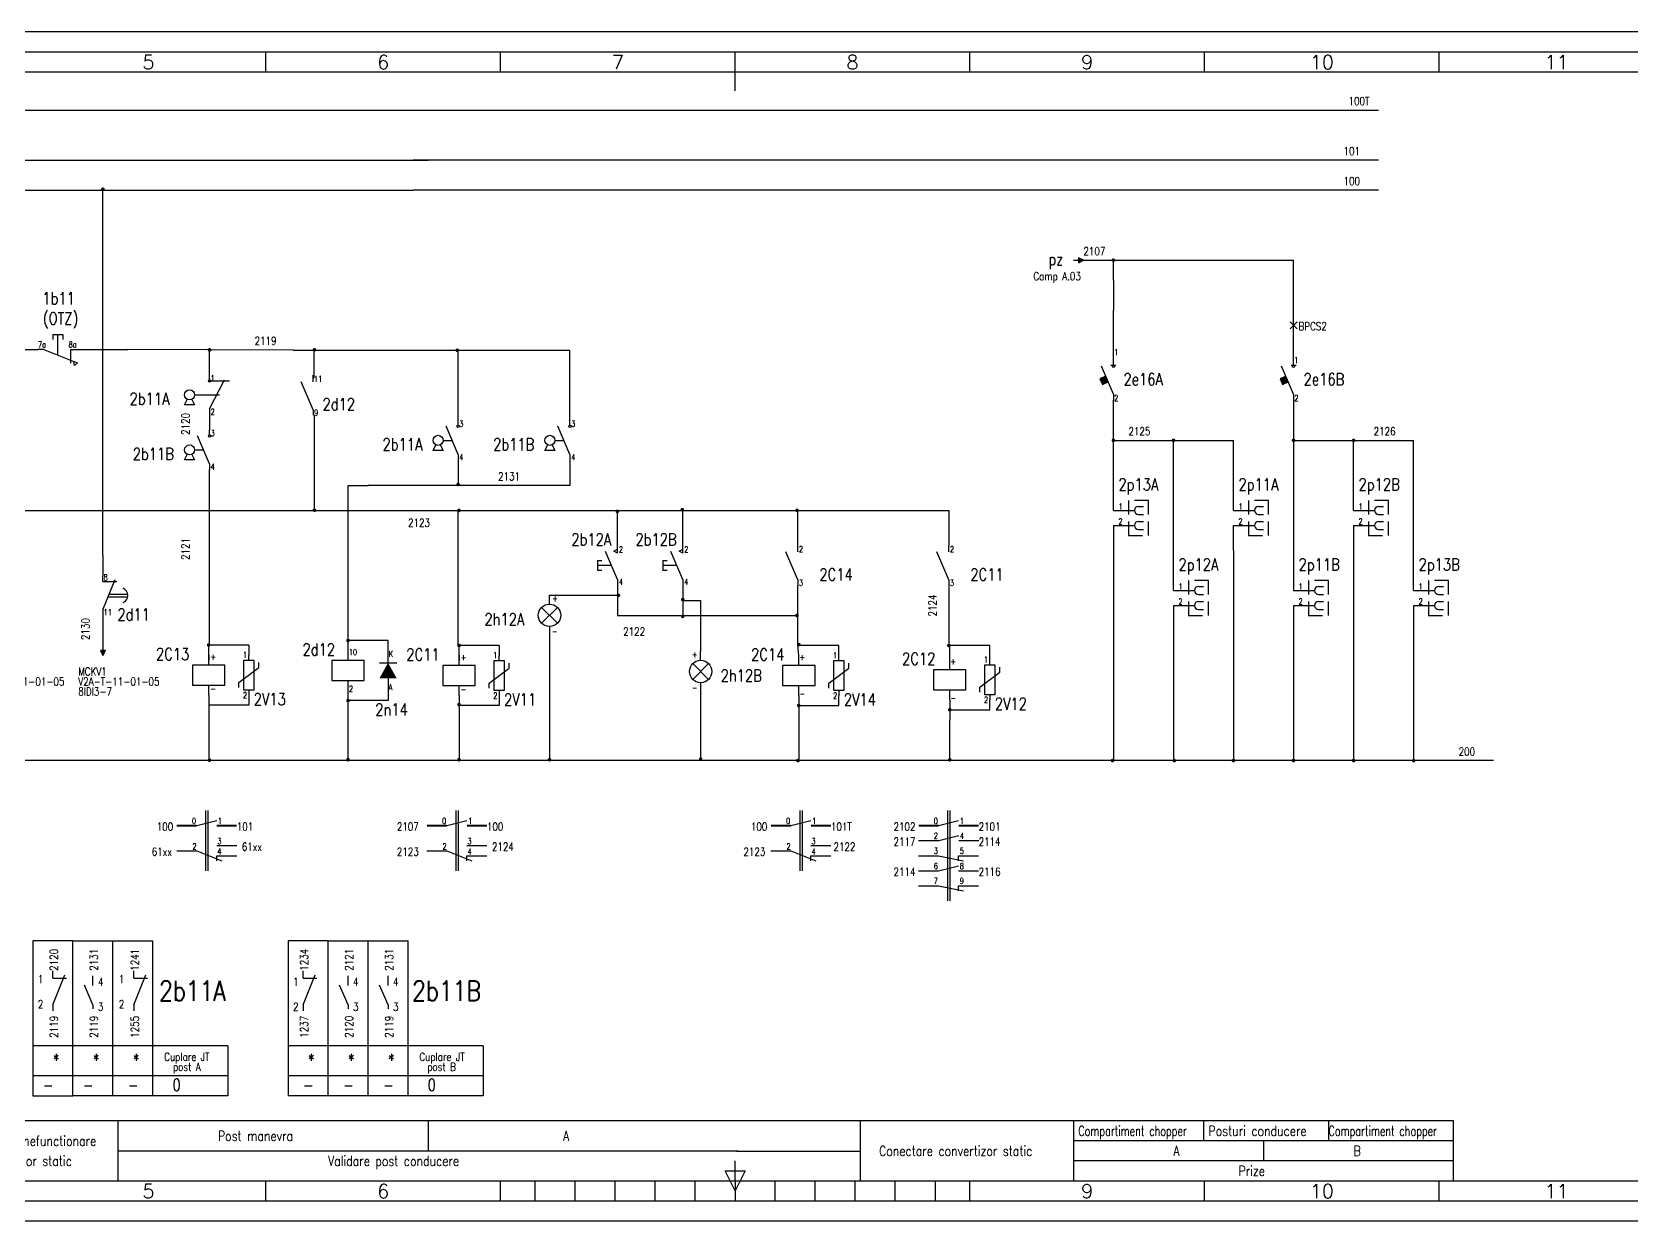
# Model space of a CAD drawing. Extents: x 23 to 1306, y -395 to 239.
# Drawn here: x 458.1 to 857.9, y -57.9 to 239.1 of the extents above; entities that cross this region are included whole.
import ezdxf
from ezdxf.enums import TextEntityAlignment as Align

# ---------------------------------------------------------------- set-up
doc = ezdxf.new("R2010")
doc.units = 0
doc.header["$LTSCALE"] = 7
doc.header["$MEASUREMENT"] = 0
doc.linetypes.add('DASHED', pattern=[0.75, 0.5, -0.25])
doc.layers.get('0').update_dxf_attribs({"linetype": 'CONTINUOUS'})
doc.layers.add('MODIF', color=2, linetype='CONTINUOUS')
doc.layers.add('TAG', color=2, linetype='CONTINUOUS')
doc.styles.add('ISO', font='SIMPLEX.SHX')
doc.styles.add('ROMANS', font='romans', dxfattribs={"width": 0.8})

# ---------------------------------------------------------------- blocks, each defined once
blk = doc.blocks.new('2EC-A')
for p, q in [((-0.3, -2.5), (-0.3, -17.5)), ((0.3, -2.5), (0.3, -17.5)), ((-2.5, -6.25), (2.5, -5)), ((7.5, -11.25), (2.5, -11.25)), ((-7.5, -12.5), (-2.5, -12.5)), ((-2.5, -12.5), (3.75, -15)), ((2.5, -13.75), (7.5, -13.75)), ((2.5, -15), (2.5, -13.75))]:
    blk.add_line(p, q)
at = {"const_width": 0.5}
for points in [[(-7.5, -6.25), (-2.5, -6.25)], [(2.5, -6.25), (7.5, -6.25)]]:
    blk.add_lwpolyline(points, dxfattribs=at)
at = {"style": 'ROMANS', "width": 0.8}
for s, p in [('0', (-3.7, -5.81)), ('1', (2.8, -5.81)), ('2', (-3.58, -12.17)), ('3', (2.65, -10.88)), ('4', (2.65, -13.46))]:
    blk.add_text(s, height=1.5, dxfattribs=at).set_placement(p)
blk = doc.blocks.new('2MTU')
for p, q in [((-0.3, -2.5), (-0.3, -25)), ((0.3, -2.5), (0.3, -25)), ((-2.5, -6.25), (2.5, -5)), ((-7.47, -10), (-2.47, -10)), ((-2.47, -10), (2.53, -8.75)), ((2.53, -10), (7.53, -10)), ((-7.5, -13.75), (-2.5, -13.75)), ((-2.5, -13.75), (3.75, -15)), ((2.5, -13.75), (7.5, -13.75)), ((2.5, -15), (2.5, -13.75)), ((-7.5, -17.5), (-2.5, -17.5)), ((-2.5, -17.5), (2.5, -16.25)), ((2.5, -17.5), (7.5, -17.5)), ((-7.5, -21.25), (-2.5, -21.25)), ((-2.5, -21.25), (3.75, -22.5)), ((2.5, -21.25), (7.5, -21.25)), ((2.5, -22.5), (2.5, -21.25))]:
    blk.add_line(p, q)
at = {"const_width": 0.5}
for points in [[(-7.5, -6.25), (-2.5, -6.25)], [(2.5, -6.25), (7.5, -6.25)]]:
    blk.add_lwpolyline(points, dxfattribs=at)
at = {"style": 'ROMANS', "width": 0.8}
for s, p in [('0', (-3.7, -5.81)), ('1', (2.8, -5.81)), ('2', (-3.7, -9.52)), ('3', (-3.7, -13.3)), ('4', (2.8, -9.52)), ('5', (2.8, -13.3)), ('6', (-3.7, -17.08)), ('8', (2.8, -17.08)), ('7', (-3.7, -20.79)), ('9', (2.8, -20.79))]:
    blk.add_text(s, height=1.5, dxfattribs=at).set_placement(p)
blk = doc.blocks.new('CNI-T-R')
at = {"linetype": 'Continuous'}
for p, q in [((0, -1.5), (0, 0)), ((0, -8.59), (3.04, -1)), ((1.29, -5.35), (6.2, -5.35)), ((1.58, -4.65), (6.21, -4.65)), ((0, -8.59), (0, -10))]:
    blk.add_line(p, q, dxfattribs=at)
blk.add_lwpolyline([(0, -1.5), (3.44, -1.5)], dxfattribs=at)
blk.add_arc((4.33, -5), 1.92, 291.8137, 69.0636, dxfattribs=at)
at = {"layer": 'TAG', "linetype": 'Continuous', "style": 'ROMANS', "width": 0.8}
for tag, p in [('1', (0.18, -1.22)), ('2', (0.18, -9.96))]:
    blk.add_attdef(tag, p, '', height=1.5, dxfattribs=at)
blk.add_attdef('Z1', text='', height=3, dxfattribs=at).set_placement((-2.15, -7.11), align=Align.MIDDLE_RIGHT)
blk = doc.blocks.new('2PRZ-2')
at = {"linetype": 'DASHED'}
for p, q in [((2.5, 2.5), (2.5, -6.25)), ((7.5, 2.5), (2.5, 2.5)), ((7.5, -6.25), (7.5, 2.5)), ((2.5, -6.25), (7.5, -6.25))]:
    blk.add_line(p, q, dxfattribs=at)
at = {"flags": 128}
for points in [[(0, 0), (4, 0)], [(5, 1), (6.25, 1)], [(0, -3.75), (4, -3.75)], [(5, -1), (6.25, -1)], [(5, -2.75), (6.25, -2.75)], [(5, -4.75), (6.25, -4.75)]]:
    blk.add_lwpolyline(points, dxfattribs=at)
for centre in [(5, 0), (5, -3.75)]:
    blk.add_arc(centre, 1, 90, 270)
at = {"layer": 'TAG', "style": 'ROMANS', "width": 0.8}
for tag, p, height in [('P', (4.45, 3.12), 3), ('1', (-0.01, 0.2), 1.5), ('2', (-0.01, -3.52), 1.5)]:
    blk.add_attdef(tag, p, '', height=height, dxfattribs=at)
blk = doc.blocks.new('2MONO1')
at = {"linetype": 'Continuous'}
for p, q in [((0, -1.25), (0, 0)), ((0, -8.5), (-3, -1.5)), ((-0.63, -1.25), (0.63, -1.25)), ((0, -8.5), (0, -10))]:
    blk.add_line(p, q, dxfattribs=at)
at = {"linetype": 'Continuous', "flags": 128}
blk.add_lwpolyline([(-1.32, -5.39), (-1.95, -3.97), (-3.37, -4.6), (-2.73, -6.02)], close=True, dxfattribs=at)
at = {"linetype": 'Continuous'}
blk.add_circle((0, -1.52), 0.273, dxfattribs=at)
blk.add_solid([(-2.73, -6.02), (-3.37, -4.6), (-1.32, -5.39), (-1.95, -3.97)], dxfattribs=at)
at = {"layer": 'TAG', "linetype": 'Continuous', "style": 'ROMANS', "width": 0.8}
for tag, p, height in [('1', (0.2, -0.7), 1.5), ('Q1', (-9.59, -6.79), 3), ('2', (0.2, -10.18), 1.5)]:
    blk.add_attdef(tag, p, '', height=height, dxfattribs=at)
blk = doc.blocks.new('2CND')
at = {"linetype": 'Continuous'}
for p, q in [((0, -1.64), (0, 0)), ((0, -8.62), (-3, -1.62)), ((0, -8.62), (0, -10))]:
    blk.add_line(p, q, dxfattribs=at)
at = {"layer": 'TAG', "linetype": 'Continuous', "style": 'ROMANS', "width": 0.8}
blk.add_attdef('K1', text='', height=3, dxfattribs=at).set_placement((-5.58, -4.47), align=Align.MIDDLE_RIGHT)
for tag, p in [('1', (0.26, -1.67)), ('2', (0.26, -10.09))]:
    blk.add_attdef(tag, p, '', height=1.5, dxfattribs=at)
blk = doc.blocks.new('BILUTA')
at = {"linetype": 'Continuous', "const_width": 0.45, "flags": 128}
blk.add_lwpolyline([(-0.225, 0, 1), (0.225, 0, 1)], format="xyb", close=True, dxfattribs=at)
blk = doc.blocks.new('BA-RV-I')
at = {"linetype": 'Continuous'}
for p, q in [((0, -1.84), (0, 0)), ((-3.75, -6.25), (-3.75, -3.75)), ((-3.75, -3.75), (-2.5, -3.75)), ((0, -8.5), (3, -1)), ((3, -1), (3.37, -0.07)), ((3.99, -0.86), (3, -1)), ((3.37, -0.07), (3.99, -0.86)), ((1.4, -5), (-3.75, -5)), ((-3.75, -6.25), (-2.5, -6.25)), ((0, -8.5), (0, -10))]:
    blk.add_line(p, q, dxfattribs=at)
at = {"linetype": 'Continuous', "flags": 128}
blk.add_lwpolyline([(0, -1.84), (3.41, -1.84)], dxfattribs=at)
at = {"layer": 'TAG', "linetype": 'Continuous', "style": 'ROMANS', "width": 0.8}
for tag, p in [('1N', (0.14, -1.41)), ('2N', (0.14, -9.9))]:
    blk.add_attdef(tag, p, '', height=1.5, dxfattribs=at)
for tag, p in [('1E', (-0.46, -2.31)), ('2E', (-0.46, -9.97))]:
    blk.add_attdef(tag, p, '', height=1.5, rotation=90, dxfattribs=at)
blk.add_attdef('KN', text='', height=3, dxfattribs=at).set_placement((9.18, -5.21), align=Align.MIDDLE_RIGHT)
blk.add_attdef('KE', text='', height=3, rotation=90, dxfattribs=at).set_placement((11.2, -3.04), align=Align.MIDDLE_RIGHT)
blk = doc.blocks.new('BOB-REL')
at = {"linetype": 'Continuous'}
for p, q in [((0, -2.5), (0, 0)), ((0, -10), (0, -7.5))]:
    blk.add_line(p, q, dxfattribs=at)
at = {"linetype": 'Continuous', "flags": 128}
blk.add_lwpolyline([(4.05, -7.5), (4.05, -2.5), (-4.05, -2.5), (-4.05, -7.5)], close=True, dxfattribs=at)
at = {"layer": 'TAG', "linetype": 'Continuous', "style": 'ROMANS', "width": 0.8}
blk.add_attdef('K', text='', height=3, dxfattribs=at).set_placement((-4.37, 1.57), align=Align.MIDDLE_RIGHT)
for tag, p in [('1', (0.18, -1.15)), ('2', (0.21, -10.33))]:
    blk.add_attdef(tag, p, '', height=1.5, dxfattribs=at)
blk = doc.blocks.new('VRSTR')
for p, q in [((0, -1.25), (0, 0)), ((-2.5, -6.88), (2.5, -3.12)), ((-1.25, -8.75), (-1.25, -1.25)), ((-1.25, -1.25), (1.25, -1.25)), ((1.25, -1.25), (1.25, -8.75)), ((2.5, -3.12), (2.5, -1.88)), ((-2.5, -8.12), (-2.5, -6.88)), ((1.25, -8.75), (-1.25, -8.75)), ((0, -8.75), (0, -10))]:
    blk.add_line(p, q)
at = {"layer": 'TAG', "style": 'ROMANS', "width": 0.8}
for tag, p, height in [('1E', (-2.1, 2.56), 1.5), ('E', (-7.5, 0), 3), ('VE', (-7.5, -6.25), 3), ('2E', (-2.1, -9.35), 1.5)]:
    blk.add_attdef(tag, p, '', height=height, rotation=270, dxfattribs=at)
for tag, p, height in [('1N', (0.01, 0.57), 1.5), ('N', (3.75, -2.5), 3), ('VN', (3.75, -8.75), 3), ('2N', (0.01, -10.92), 1.5)]:
    blk.add_attdef(tag, p, '', height=height, dxfattribs=at)
blk = doc.blocks.new('SAGEATA')
at = {"flags": 128}
for points in [[(0, 2.5), (-0.625, 1.25), (0.625, 1.25), (0, 2.5)], [(0, 0), (0, 2.5)]]:
    blk.add_lwpolyline(points, dxfattribs=at)
blk.add_solid([(-0.625, 1.25), (0, 2.5), (0.625, 1.25)])
at = {"layer": 'TAG', "style": 'ROMANS', "width": 0.8}
for tag, p, rotation in [('1S', (0, 10), 180), ('1V', (0, 11.25), 270), ('1E', (2.5, 2.5), 90)]:
    blk.add_attdef(tag, p, '', height=3, rotation=rotation, dxfattribs=at)
blk.add_attdef('1N', (-5, 3.75), '', height=3, dxfattribs=at)
blk = doc.blocks.new('X')
for p, q in [((-0.88, -0.88), (0.88, 0.88)), ((-0.88, 0.88), (0.88, -0.88))]:
    blk.add_line(p, q)
at = {"layer": 'TAG', "style": 'ROMANS', "width": 0.8}
blk.add_attdef('X', (-2.5, 2.5), '', height=2, dxfattribs=at)
blk = doc.blocks.new('2BK-RT-D')
at = {"linetype": 'Continuous'}
for p, q in [((0, -1.25), (0, 0)), ((-6.25, -7.5), (-5.56, -6.12)), ((-3.75, -7.5), (-6.25, -7.5)), ((-4.44, -6.12), (-3.75, -7.5)), ((-3.75, -5), (-1.5, -5)), ((0, -8.5), (0, -10))]:
    blk.add_line(p, q, dxfattribs=at)
at = {"linetype": 'Continuous', "flags": 128}
blk.add_lwpolyline([(0, -8.5), (-3, -1.5)], dxfattribs=at)
at = {"linetype": 'Continuous'}
for centre, radius in [((-5, -5), 1.25), ((0, -1.52), 0.273)]:
    blk.add_circle(centre, radius, dxfattribs=at)
at = {"layer": 'TAG', "linetype": 'Continuous', "style": 'ROMANS', "width": 0.8}
for tag, p in [('1', (0.28, -1.6)), ('2', (0.28, -9.97))]:
    blk.add_attdef(tag, p, '', height=1.5, dxfattribs=at)
blk.add_attdef('P1', text='', height=3, dxfattribs=at).set_placement((-6.85, -10.39), align=Align.MIDDLE_RIGHT)
blk = doc.blocks.new('BA-RV-D')
at = {"linetype": 'Continuous'}
for p, q in [((0, -1.92), (0, 0)), ((-5, -3.75), (-5, -6.25)), ((-5, -3.75), (-3.91, -3.75)), ((-0.87, -1.42), (0, -0.92)), ((0, -1.92), (-0.87, -1.42)), ((-1.5, -5), (-5, -5)), ((-3.91, -6.25), (-5, -6.25)), ((0, -8.5), (0, -10))]:
    blk.add_line(p, q, dxfattribs=at)
at = {"linetype": 'Continuous', "flags": 128}
blk.add_lwpolyline([(0, -8.5), (-3, -1.5)], dxfattribs=at)
at = {"layer": 'TAG', "linetype": 'Continuous', "style": 'ROMANS', "width": 0.8}
for tag, p in [('1', (0.37, -1.73)), ('2', (0.36, -9.81))]:
    blk.add_attdef(tag, p, '', height=1.5, dxfattribs=at)
blk.add_attdef('P1', text='', height=3, dxfattribs=at).set_placement((-5.59, -6.52), align=Align.MIDDLE_RIGHT)
blk = doc.blocks.new('DIODA')
at = {"linetype": 'Continuous'}
for p, q in [((0, -3.22), (0, 0)), ((0, -6.9), (0, -10))]:
    blk.add_line(p, q, dxfattribs=at)
at = {"linetype": 'Continuous', "const_width": 0.24, "flags": 128}
blk.add_lwpolyline([(0, -3.32), (-1.96, -6.85), (1.96, -6.85)], close=True, dxfattribs=at)
at = {"linetype": 'Continuous', "flags": 128}
blk.add_lwpolyline([(-2.16, -3.1), (2.17, -3.1)], dxfattribs=at)
at = {"linetype": 'Continuous'}
blk.add_solid([(-0.01, -3.32), (1.92, -6.84), (-1.91, -6.86)], dxfattribs=at)
at = {"layer": 'TAG', "linetype": 'Continuous', "style": 'ROMANS', "width": 0.8}
for tag, rotation, p in [('DE', 90, (-12.18, -1.74)), ('DV', 270, (-4.34, -6.03)), ('TE', 90, (6.57, -2.99)), ('TV', 270, (14.41, -7.28)), ('DS', 180, (-10.42, -5.99)), ('TS', 180, (8.33, -7.24))]:
    blk.add_attdef(tag, text='', height=3, rotation=rotation, dxfattribs=at).set_placement(p, align=Align.MIDDLE_RIGHT)
for tag, p in [('DN', (-6.08, -2.02)), ('TN', (12.67, -3.27))]:
    blk.add_attdef(tag, text='', height=3, dxfattribs=at).set_placement(p, align=Align.MIDDLE_RIGHT)
for tag, p, rotation in [('1E', (-2.65, -2.22), 90), ('1S', (-0.23, -0.04), 180), ('1V', (2.72, 0.3), 270), ('2E', (-2.65, -10.15), 90), ('2S', (-0.37, -8.45), 180), ('2V', (2.63, -8.07), 270)]:
    blk.add_attdef(tag, p, '', height=1.5, rotation=rotation, dxfattribs=at)
for tag, p in [('1N', (0.16, -1.54)), ('2N', (0.15, -9.9))]:
    blk.add_attdef(tag, p, '', height=1.5, dxfattribs=at)
blk = doc.blocks.new('CND')
at = {"linetype": 'Continuous'}
for p, q in [((0, -1.64), (0, 0)), ((0, -8.62), (-3, -1.62)), ((0, -8.62), (0, -10))]:
    blk.add_line(p, q, dxfattribs=at)
at = {"layer": 'TAG', "linetype": 'Continuous', "style": 'ROMANS', "width": 0.8}
for tag, p in [('1E', (-0.41, -1.57)), ('2E', (-0.41, -10.73))]:
    blk.add_attdef(tag, p, '', height=1.5, rotation=90, dxfattribs=at)
blk.add_attdef('K1E', text='', height=3, rotation=90, dxfattribs=at).set_placement((-11.31, -1.64), align=Align.MIDDLE_RIGHT)
blk.add_attdef('K1N', text='', height=3, dxfattribs=at).set_placement((-3.18, -4.55), align=Align.MIDDLE_RIGHT)
for tag, p in [('1N', (0.26, -1.67)), ('2N', (0.26, -10.09))]:
    blk.add_attdef(tag, p, '', height=1.5, dxfattribs=at)
blk = doc.blocks.new('BEC')
at = {"linetype": 'Continuous'}
for p, q in [((0, -2.2), (0, 0)), ((1.98, -6.98), (-1.98, -3.02)), ((1.98, -3.02), (-1.98, -6.98)), ((0, -7.8), (0, -10))]:
    blk.add_line(p, q, dxfattribs=at)
blk.add_circle((0, -5), 2.8, dxfattribs=at)
at = {"layer": 'TAG', "linetype": 'Continuous', "style": 'ROMANS', "width": 0.8}
for tag, p, height in [('HH', (-3.84, -3.19), 3), ('1H', (4.42, -1.96), 1.5), ('2H', (4.4, -10.66), 1.5)]:
    blk.add_attdef(tag, p, '', height=height, rotation=90, dxfattribs=at)
for tag, p, height in [('1V', (0.46, -1.45), 1.5), ('HV', (-8.62, -6.71), 3), ('2V', (0.51, -10.25), 1.5)]:
    blk.add_attdef(tag, p, '', height=height, dxfattribs=at)

msp = doc.modelspace()

# ---------------------------------------------------------------- linework, layer by layer
at = {"color": 240}
for p, q in [((1054.29, 239.15), (234.21, 239.15)), ((1049.29, 234.15), (239.21, 234.15)), ((239.21, -52.85), (1049.29, -52.85)), ((234.21, -57.85), (1054.29, -57.85))]:
    msp.add_line(p, q, dxfattribs=at)
at = {"color": 70}
for p, q in [((516.49, 229.15), (516.49, 234.15)), ((575.13, 229.15), (575.13, 234.15)), ((633.77, 224.49), (633.77, 234.15)), ((692.41, 229.15), (692.41, 234.15)), ((751.05, 229.15), (751.05, 234.15)), ((809.69, 229.15), (809.69, 234.15)), ((1044.29, 229.15), (244.21, 229.15)), ((633.79, -47.85), (633.79, -42.85)), ((244.21, -47.85), (1044.29, -47.85)), ((516.49, -52.85), (516.49, -47.85)), ((575.13, -52.85), (575.13, -47.85)), ((575.13, -52.85), (575.13, -47.85)), ((583.79, -52.85), (583.79, -47.85)), ((593.79, -52.85), (593.79, -47.85)), ((603.79, -52.85), (603.79, -47.85)), ((613.79, -52.85), (613.79, -47.85)), ((623.79, -52.85), (623.79, -47.85)), ((633.79, -50.35), (631.29, -45.35)), ((631.29, -45.35), (636.29, -45.35)), ((636.29, -45.35), (633.79, -50.35)), ((633.79, -47.85), (633.79, -52.85)), ((643.79, -52.85), (643.79, -47.85)), ((653.79, -52.85), (653.79, -47.85)), ((663.79, -52.85), (663.79, -47.85)), ((673.79, -52.85), (673.79, -47.85)), ((683.79, -52.85), (683.79, -47.85)), ((692.41, -52.85), (692.41, -47.85)), ((692.41, -52.85), (692.41, -47.85)), ((751.05, -52.85), (751.05, -47.85)), ((809.69, -52.85), (809.69, -47.85))]:
    msp.add_line(p, q, dxfattribs=at)
msp.add_line((533.29, 219.65), (540.79, 219.65))
at = {"layer": 'MODIF'}
for p, q in [((425.79, 219.65), (533.29, 219.65)), ((540.79, 219.65), (777.04, 219.65)), ((777.04, 219.65), (794.54, 219.65)), ((425.79, 207.15), (545.79, 207.15)), ((545.79, 207.15), (557.04, 207.15)), ((794.54, 207.15), (553.29, 207.15)), ((425.79, 199.65), (545.79, 199.65)), ((475.79, 108.4), (475.79, 199.65)), ((545.79, 199.65), (553.29, 199.65)), ((794.54, 199.65), (553.29, 199.65)), ((720.79, 182.15), (773.29, 182.15)), ((728.29, 177.15), (728.29, 182.15)), ((773.29, 157.15), (773.29, 182.15)), ((728.29, 177.15), (728.29, 169.65)), ((728.29, 157.15), (728.29, 169.65)), ((447.04, 159.87), (459.54, 159.87)), ((468.29, 159.87), (475.79, 159.87)), ((469.54, 159.87), (474.54, 159.87)), ((474.54, 159.87), (482.04, 159.87)), ((475.79, 159.87), (480.79, 159.87)), ((523.29, 159.65), (482.04, 159.87)), ((502.44, 153.51), (502.44, 159.76)), ((523.29, 159.65), (583.29, 159.65)), ((528.57, 152.68), (528.57, 159.49)), ((564.54, 142.15), (564.54, 159.65)), ((583.29, 159.65), (592.49, 159.65)), ((592.49, 142.15), (592.49, 159.65)), ((502.44, 152.26), (502.44, 153.51)), ((502.44, 145.01), (506.19, 152.26)), ((502.44, 151.99), (507.44, 151.99)), ((498.69, 148.51), (500.94, 148.51)), ((499.94, 148.51), (502.44, 148.51)), ((501.19, 148.51), (504.94, 148.51)), ((496.19, 146.01), (496.88, 147.39)), ((498.69, 146.01), (496.19, 146.01)), ((498, 147.39), (498.69, 146.01)), ((502.44, 145.01), (502.44, 143.51)), ((728.29, 140.9), (728.29, 147.15)), ((773.29, 147.15), (773.29, 99.65)), ((502.44, 143.51), (502.44, 139.76)), ((528.57, 143.51), (528.57, 119.76)), ((728.29, 119.65), (728.29, 142.15)), ((728.29, 137.15), (758.29, 137.15)), ((743.29, 99.65), (743.29, 137.15)), ((758.29, 119.65), (758.29, 137.15)), ((773.29, 137.15), (803.29, 137.15)), ((788.29, 119.65), (788.29, 137.15)), ((803.29, 99.65), (803.29, 137.15)), ((564.54, 132.15), (564.54, 125.9)), ((592.49, 132.15), (592.49, 125.9)), ((502.44, 108.51), (502.44, 129.76)), ((537.04, 84.65), (537.04, 125.9)), ((537.04, 125.9), (542.04, 125.9)), ((564.54, 125.9), (542.04, 125.9)), ((592.49, 125.9), (564.54, 125.9)), ((303.68, 119.65), (555.79, 119.65)), ((555.79, 119.65), (664.32, 119.65)), ((564.54, 94.65), (564.54, 119.65)), ((604.35, 110.9), (604.35, 119.65)), ((620.67, 110.9), (620.67, 119.65)), ((649.44, 110.9), (649.44, 119.65)), ((664.32, 119.65), (687.17, 119.65)), ((687.17, 119.65), (687.17, 110.9)), ((728.29, 119.65), (729.54, 119.65)), ((758.29, 119.65), (759.54, 119.65)), ((788.29, 119.65), (789.54, 119.65)), ((728.29, 115.9), (728.29, 70.9)), ((728.29, 115.9), (729.54, 115.9)), ((758.29, 115.9), (759.54, 115.9)), ((758.29, 109.65), (758.29, 115.9)), ((788.29, 115.9), (788.29, 63.4)), ((788.29, 115.9), (789.54, 115.9)), ((475.79, 108.4), (475.79, 103.4)), ((502.44, 86.01), (502.44, 108.51)), ((758.29, 109.65), (758.29, 64.65)), ((604.35, 100.9), (604.35, 93.4)), ((620.67, 100.9), (620.67, 93.4)), ((649.44, 94.65), (649.44, 100.9)), ((687.17, 100.9), (687.17, 86.12)), ((587.37, 98.44), (604.37, 98.44)), ((620.67, 97.15), (625.15, 97.15)), ((625.15, 97.15), (625.15, 84.41)), ((743.29, 99.65), (744.54, 99.65)), ((773.29, 99.65), (774.54, 99.65)), ((803.29, 99.65), (804.54, 99.65)), ((475.79, 93.4), (475.79, 87.15)), ((564.54, 85.9), (564.54, 94.65)), ((604.35, 93.4), (637.85, 93.4)), ((637.85, 93.4), (649.44, 93.4)), ((649.44, 86.09), (649.44, 94.65)), ((743.29, 95.9), (743.29, 70.9)), ((743.29, 95.9), (744.54, 95.9)), ((773.29, 95.9), (773.29, 63.4)), ((773.29, 95.9), (774.54, 95.9)), ((803.29, 95.9), (803.29, 63.4)), ((803.29, 95.9), (804.54, 95.9)), ((587.37, 88.44), (587.37, 84.09)), ((475.79, 87.15), (475.79, 85.9)), ((502.22, 83.51), (502.22, 86.01)), ((512.22, 86.01), (502.22, 86.01)), ((512.22, 86.01), (512.22, 83.51)), ((547.04, 87.15), (537.04, 87.15)), ((547.04, 84.65), (547.04, 87.15)), ((564.77, 83.4), (564.77, 85.9)), ((574.77, 85.9), (564.77, 85.9)), ((574.77, 85.9), (574.77, 83.4)), ((587.37, 84.09), (587.37, 57.14)), ((649.67, 83.4), (649.44, 86.12)), ((649.67, 86.12), (649.67, 86.12)), ((659.67, 85.9), (649.67, 85.9)), ((659.67, 83.4), (659.67, 85.9)), ((687.39, 82.35), (687.39, 85.9)), ((697.39, 85.9), (687.39, 85.9)), ((697.39, 82.35), (697.39, 85.9)), ((502.22, 83.51), (502.22, 82.26)), ((564.77, 83.4), (564.77, 82.15)), ((502.22, 73.51), (502.22, 67.26)), ((512.22, 73.51), (512.22, 71.01)), ((537.04, 57.15), (537.04, 74.65)), ((547.04, 72.15), (537.04, 72.15)), ((547.04, 74.65), (547.04, 72.15)), ((564.77, 73.4), (564.77, 67.15)), ((574.77, 73.4), (574.77, 70.9)), ((625.15, 74.41), (625.15, 57.27)), ((649.67, 73.4), (649.67, 57.15)), ((659.67, 70.9), (659.67, 73.4)), ((687.39, 72.35), (687.39, 67.35)), ((697.39, 69.85), (697.39, 72.35)), ((512.22, 71.01), (502.22, 71.01)), ((564.77, 71.12), (564.77, 71.12)), ((574.77, 70.9), (564.77, 70.9)), ((649.67, 70.9), (659.67, 70.9)), ((687.39, 69.85), (697.39, 69.85)), ((728.29, 70.9), (728.29, 57.15)), ((743.29, 70.9), (743.29, 57.15)), ((502.22, 67.26), (502.22, 57.26)), ((564.77, 67.15), (564.77, 57.15)), ((687.39, 57.35), (687.39, 67.35)), ((758.29, 64.65), (758.29, 57.15)), ((773.29, 63.4), (773.29, 57.15)), ((788.29, 63.4), (788.29, 57.15)), ((803.29, 63.4), (803.29, 57.15)), ((823.29, 57.15), (412.04, 57.15)), ((537.04, 57.37), (537.04, 57.37)), ((564.77, 57.37), (564.77, 57.37)), ((587.39, 57.37), (587.39, 57.37)), ((625.16, 57.5), (625.16, 57.5)), ((649.44, 57.15), (649.44, 57.15)), ((468.29, 12.15), (458.29, 12.15)), ((458.29, 12.15), (458.29, -26.6)), ((468.29, -26.6), (468.29, 12.15)), ((468.29, 12.15), (488.29, 12.15)), ((478.29, -26.6), (478.29, 12.15)), ((488.29, -26.6), (488.29, 12.15)), ((532.04, 12.15), (522.04, 12.15)), ((522.04, 12.15), (522.04, -26.6)), ((532.04, -26.6), (532.04, 12.15)), ((532.04, 12.15), (552.04, 12.15)), ((542.04, -26.6), (542.04, 12.15)), ((552.04, -26.6), (552.04, 12.15)), ((463.3, 2.81), (463.29, 4.65)), ((483.53, 2.81), (483.53, 4.65)), ((525.8, 2.81), (525.79, 4.65)), ((463.29, -3.85), (466.29, 3.65)), ((473.29, 2.15), (473.29, 3.4)), ((483.53, -3.85), (486.53, 3.65)), ((525.79, -3.85), (528.79, 3.65)), ((537.04, 2.15), (537.04, 3.4)), ((547.04, 2.15), (547.04, 3.4)), ((463.29, -3.85), (463.29, -5.35)), ((483.53, -3.85), (483.53, -5.35)), ((525.79, -3.85), (525.79, -5.35)), ((468.29, -14.1), (458.29, -14.1)), ((507.04, -14.1), (468.29, -14.1)), ((507.04, -14.1), (507.04, -26.6)), ((532.04, -14.1), (522.04, -14.1)), ((570.79, -14.1), (532.04, -14.1)), ((570.79, -14.1), (570.79, -26.6)), ((468.29, -21.6), (458.29, -21.6)), ((507.04, -21.6), (468.29, -21.6)), ((532.04, -21.6), (522.04, -21.6)), ((570.79, -21.6), (532.04, -21.6)), ((458.29, -26.6), (468.29, -26.6)), ((507.04, -26.6), (468.29, -26.6)), ((532.04, -26.6), (522.04, -26.6)), ((570.79, -26.6), (532.04, -26.6)), ((479.54, -32.85), (479.54, -47.85)), ((557.04, -32.85), (557.04, -40.35)), ((665, -32.82), (665, -47.68)), ((718.29, -32.85), (718.29, -47.85)), ((750.79, -32.85), (750.79, -37.85)), ((782.04, -32.85), (782.04, -37.85)), ((813.29, -37.85), (718.29, -37.85)), ((765.79, -37.85), (765.79, -42.85)), ((479.54, -40.35), (634.54, -40.35)), ((634.07, -40.37), (665, -40.37)), ((813.29, -42.85), (718.29, -42.85))]:
    msp.add_line(p, q, dxfattribs=at)
at = {"layer": 'MODIF', "flags": 128}
for points in [[(463.3, 2.81), (466.71, 2.81)], [(483.53, 2.81), (486.94, 2.81)], [(525.8, 2.81), (529.21, 2.81)], [(813.29, -47.85), (813.29, -32.85), (255.79, -32.85)]]:
    msp.add_lwpolyline(points, dxfattribs=at)
at = {"layer": 'MODIF'}
for centre, radius in [((502.44, 151.99), 0.273), ((497.44, 148.51), 1.25)]:
    msp.add_circle(centre, radius, dxfattribs=at)

# ---------------------------------------------------------------- block references
for name, p in [('BILUTA', (475.79, 199.87)), ('BILUTA', (728.29, 182.15)), ('BILUTA', (502.44, 159.76)), ('BILUTA', (528.65, 159.76)), ('BILUTA', (564.32, 159.65)), ('BILUTA', (728.29, 137.15)), ('BILUTA', (743.29, 137.15)), ('BILUTA', (773.29, 137.15)), ('BILUTA', (788.29, 137.15)), ('BILUTA', (564.54, 126.12)), ('BILUTA', (528.65, 119.69)), ('BILUTA', (564.77, 119.65)), ('BILUTA', (620.56, 119.84)), ('BILUTA', (649.22, 119.65)), ('BILUTA', (604.35, 119.42)), ('BILUTA', (604.6, 98.44)), ('BILUTA', (620.67, 97.37)), ('BILUTA', (620.67, 93.17)), ('BILUTA', (649.22, 93.4)), ('BILUTA', (502.22, 86.01)), ('BILUTA', (537.04, 87.15)), ('BILUTA', (564.77, 85.9)), ('BILUTA', (649.67, 86.12)), ('BILUTA', (687.17, 85.9)), ('BILUTA', (537.04, 72.15)), ('BILUTA', (564.77, 71.12)), ('BILUTA', (649.67, 70.9)), ('BILUTA', (687.39, 69.85)), ('BILUTA', (502.44, 57.26)), ('BILUTA', (537.04, 57.37)), ('BILUTA', (564.77, 57.37)), ('BILUTA', (587.39, 57.37)), ('BILUTA', (625.15, 57.5)), ('BILUTA', (649.44, 57.15)), ('BILUTA', (687.39, 57.35)), ('BILUTA', (728.07, 57.15)), ('BILUTA', (743.52, 57.15)), ('BILUTA', (758.29, 57.15)), ('BILUTA', (773.29, 57.15)), ('BILUTA', (788.29, 57.15)), ('BILUTA', (803.29, 57.15)), ('2EC-A', (501.74, 47.15)), ('2EC-A', (564.24, 47.15)), ('2EC-A', (650.19, 47.15)), ('2MTU', (687.09, 47.15))]:
    msp.add_blockref(name, p, dxfattribs=at)
ref = msp.add_blockref('SAGEATA', (718.29, 182.15), dxfattribs=dict(at, rotation=270))
ref.add_attrib('1E', 'pz', (712.04, 180.9), dxfattribs={"layer": 'TAG', "height": 3, "style": 'ROMANS', "width": 0.8})
ref = msp.add_blockref('BA-RV-I', (469.54, 159.87), dxfattribs=dict(at, rotation=270))
ref.add_attrib('1E', '8a ', (467.23, 160.33), dxfattribs={"layer": 'TAG', "linetype": 'Continuous', "height": 1.5, "style": 'ROMANS', "width": 0.8})
ref.add_attrib('KE', '1b11', dxfattribs={"layer": 'TAG', "linetype": 'Continuous', "height": 3, "style": 'ROMANS', "width": 0.8}).set_placement((468.79, 172.62), align=Align.MIDDLE_RIGHT)
ref.add_attrib('2E', '7a ', (459.57, 160.33), dxfattribs={"layer": 'TAG', "linetype": 'Continuous', "height": 1.5, "style": 'ROMANS', "width": 0.8})
ref = msp.add_blockref('X', (773.29, 165.9), dxfattribs=at)
ref.add_attrib('X', 'BPCS2', (774.54, 164.65), dxfattribs={"layer": 'TAG', "height": 2, "style": 'ROMANS', "width": 0.8})
ref = msp.add_blockref('2MONO1', (728.29, 157.15), dxfattribs=at)
ref.add_attrib('Q1', '2e16A', (730.79, 150.9), dxfattribs={"layer": 'TAG', "height": 3, "style": 'ROMANS', "width": 0.8})
ref.add_attrib('2', '2', (728.49, 146.97), dxfattribs={"layer": 'TAG', "height": 1.5, "style": 'ROMANS', "width": 0.8})
ref.add_attrib('1', '1', (728.49, 158.4), dxfattribs={"layer": 'TAG', "height": 1.5, "style": 'ROMANS', "width": 0.8})
ref = msp.add_blockref('2MONO1', (773.29, 157.15), dxfattribs=at)
ref.add_attrib('Q1', '2e16B', (775.79, 150.9), dxfattribs={"layer": 'TAG', "height": 3, "style": 'ROMANS', "width": 0.8})
ref.add_attrib('2', '2', (773.49, 146.97), dxfattribs={"layer": 'TAG', "height": 1.5, "style": 'ROMANS', "width": 0.8})
ref.add_attrib('1', '1', (773.49, 156.45), dxfattribs={"layer": 'TAG', "height": 1.5, "style": 'ROMANS', "width": 0.8})
ref = msp.add_blockref('CND', (528.29, 153.4), dxfattribs=at)
ref.add_attrib('K1N', '2d12', dxfattribs={"layer": 'TAG', "linetype": 'Continuous', "height": 3, "style": 'ROMANS', "width": 0.8}).set_placement((538.79, 146.15), align=Align.MIDDLE_RIGHT)
ref.add_attrib('2N', '9', (528.55, 143.31), dxfattribs={"layer": 'TAG', "linetype": 'Continuous', "height": 1.5, "style": 'ROMANS', "width": 0.8})
ref.add_attrib('1N', '11', (528.55, 151.73), dxfattribs={"layer": 'TAG', "linetype": 'Continuous', "height": 1.5, "style": 'ROMANS', "width": 0.8})
ref = msp.add_blockref('2BK-RT-D', (564.54, 142.15), dxfattribs=at)
ref.add_attrib('P1', '2b11A', dxfattribs={"layer": 'TAG', "linetype": 'Continuous', "height": 3, "style": 'ROMANS', "width": 0.8}).set_placement((555.63, 136.15), align=Align.MIDDLE_RIGHT)
ref.add_attrib('2', '4', (564.82, 132.17), dxfattribs={"layer": 'TAG', "linetype": 'Continuous', "height": 1.5, "style": 'ROMANS', "width": 0.8})
ref.add_attrib('1', '3', (564.82, 140.55), dxfattribs={"layer": 'TAG', "linetype": 'Continuous', "height": 1.5, "style": 'ROMANS', "width": 0.8})
ref = msp.add_blockref('2BK-RT-D', (592.49, 142.15), dxfattribs=at)
ref.add_attrib('P1', '2b11B', dxfattribs={"layer": 'TAG', "linetype": 'Continuous', "height": 3, "style": 'ROMANS', "width": 0.8}).set_placement((583.58, 136.15), align=Align.MIDDLE_RIGHT)
ref.add_attrib('2', '4', (592.77, 132.17), dxfattribs={"layer": 'TAG', "linetype": 'Continuous', "height": 1.5, "style": 'ROMANS', "width": 0.8})
ref.add_attrib('1', '3', (592.77, 140.55), dxfattribs={"layer": 'TAG', "linetype": 'Continuous', "height": 1.5, "style": 'ROMANS', "width": 0.8})
ref = msp.add_blockref('2BK-RT-D', (502.44, 139.76), dxfattribs=at)
ref.add_attrib('P1', '2b11B', dxfattribs={"layer": 'TAG', "linetype": 'Continuous', "height": 3, "style": 'ROMANS', "width": 0.8}).set_placement((493.53, 133.76), align=Align.MIDDLE_RIGHT)
ref.add_attrib('2', '4', (502.72, 129.79), dxfattribs={"layer": 'TAG', "linetype": 'Continuous', "height": 1.5, "style": 'ROMANS', "width": 0.8})
ref.add_attrib('1', '3', (502.72, 138.16), dxfattribs={"layer": 'TAG', "linetype": 'Continuous', "height": 1.5, "style": 'ROMANS', "width": 0.8})
ref = msp.add_blockref('2PRZ-2', (729.54, 119.65), dxfattribs=at)
ref.add_attrib('1', '1', (729.54, 119.85), dxfattribs={"layer": 'TAG', "height": 1.5, "style": 'ROMANS', "width": 0.8})
ref.add_attrib('P', '2p13A', (729.54, 124.65), dxfattribs={"layer": 'TAG', "height": 3, "style": 'ROMANS', "width": 0.8})
ref.add_attrib('2', '2', (729.54, 116.13), dxfattribs={"layer": 'TAG', "height": 1.5, "style": 'ROMANS', "width": 0.8})
ref = msp.add_blockref('2PRZ-2', (759.54, 119.65), dxfattribs=at)
ref.add_attrib('1', '1', (759.54, 119.85), dxfattribs={"layer": 'TAG', "height": 1.5, "style": 'ROMANS', "width": 0.8})
ref.add_attrib('P', '2p11A', (759.54, 124.65), dxfattribs={"layer": 'TAG', "height": 3, "style": 'ROMANS', "width": 0.8})
ref.add_attrib('2', '2', (759.54, 116.13), dxfattribs={"layer": 'TAG', "height": 1.5, "style": 'ROMANS', "width": 0.8})
ref = msp.add_blockref('2PRZ-2', (789.54, 119.65), dxfattribs=at)
ref.add_attrib('1', '1', (789.54, 119.85), dxfattribs={"layer": 'TAG', "height": 1.5, "style": 'ROMANS', "width": 0.8})
ref.add_attrib('P', '2p12B', (789.54, 124.65), dxfattribs={"layer": 'TAG', "height": 3, "style": 'ROMANS', "width": 0.8})
ref.add_attrib('2', '2', (789.54, 116.13), dxfattribs={"layer": 'TAG', "height": 1.5, "style": 'ROMANS', "width": 0.8})
ref = msp.add_blockref('BA-RV-D', (604.35, 110.9), dxfattribs=at)
ref.add_attrib('P1', '2b12A', dxfattribs={"layer": 'TAG', "height": 3, "style": 'ROMANS', "width": 0.8}).set_placement((602.82, 112.4), align=Align.MIDDLE_RIGHT)
ref.add_attrib('2', '4', (604.72, 101.09), dxfattribs={"layer": 'TAG', "height": 1.5, "style": 'ROMANS', "width": 0.8})
ref.add_attrib('1', '2', (604.72, 109.16), dxfattribs={"layer": 'TAG', "height": 1.5, "style": 'ROMANS', "width": 0.8})
ref = msp.add_blockref('BA-RV-D', (620.67, 110.9), dxfattribs=at)
ref.add_attrib('P1', '2b12B', dxfattribs={"layer": 'TAG', "height": 3, "style": 'ROMANS', "width": 0.8}).set_placement((619.14, 112.4), align=Align.MIDDLE_RIGHT)
ref.add_attrib('2', '4', (621.03, 101.09), dxfattribs={"layer": 'TAG', "height": 1.5, "style": 'ROMANS', "width": 0.8})
ref.add_attrib('1', '2', (621.04, 109.16), dxfattribs={"layer": 'TAG', "height": 1.5, "style": 'ROMANS', "width": 0.8})
ref = msp.add_blockref('2CND', (649.44, 110.9), dxfattribs=at)
ref.add_attrib('K1', '2C14', dxfattribs={"layer": 'TAG', "linetype": 'Continuous', "height": 3, "style": 'ROMANS', "width": 0.8}).set_placement((663.14, 103.65), align=Align.MIDDLE_RIGHT)
ref.add_attrib('2', '3', (649.71, 100.81), dxfattribs={"layer": 'TAG', "linetype": 'Continuous', "height": 1.5, "style": 'ROMANS', "width": 0.8})
ref.add_attrib('1', '2', (649.71, 109.23), dxfattribs={"layer": 'TAG', "linetype": 'Continuous', "height": 1.5, "style": 'ROMANS', "width": 0.8})
ref = msp.add_blockref('2CND', (687.17, 110.9), dxfattribs=at)
ref.add_attrib('K1', '2C11', dxfattribs={"layer": 'TAG', "linetype": 'Continuous', "height": 3, "style": 'ROMANS', "width": 0.8}).set_placement((700.87, 103.65), align=Align.MIDDLE_RIGHT)
ref.add_attrib('2', '3', (687.43, 100.81), dxfattribs={"layer": 'TAG', "linetype": 'Continuous', "height": 1.5, "style": 'ROMANS', "width": 0.8})
ref.add_attrib('1', '2', (687.43, 109.23), dxfattribs={"layer": 'TAG', "linetype": 'Continuous', "height": 1.5, "style": 'ROMANS', "width": 0.8})
ref = msp.add_blockref('2PRZ-2', (744.54, 99.65), dxfattribs=at)
ref.add_attrib('1', '1', (744.54, 99.85), dxfattribs={"layer": 'TAG', "height": 1.5, "style": 'ROMANS', "width": 0.8})
ref.add_attrib('P', '2p12A', (744.54, 104.65), dxfattribs={"layer": 'TAG', "height": 3, "style": 'ROMANS', "width": 0.8})
ref.add_attrib('2', '2', (744.54, 96.13), dxfattribs={"layer": 'TAG', "height": 1.5, "style": 'ROMANS', "width": 0.8})
ref = msp.add_blockref('2PRZ-2', (774.54, 99.65), dxfattribs=at)
ref.add_attrib('1', '1', (774.54, 99.85), dxfattribs={"layer": 'TAG', "height": 1.5, "style": 'ROMANS', "width": 0.8})
ref.add_attrib('P', '2p11B', (774.54, 104.65), dxfattribs={"layer": 'TAG', "height": 3, "style": 'ROMANS', "width": 0.8})
ref.add_attrib('2', '2', (774.54, 96.13), dxfattribs={"layer": 'TAG', "height": 1.5, "style": 'ROMANS', "width": 0.8})
ref = msp.add_blockref('2PRZ-2', (804.54, 99.65), dxfattribs=at)
ref.add_attrib('1', '1', (804.54, 99.85), dxfattribs={"layer": 'TAG', "height": 1.5, "style": 'ROMANS', "width": 0.8})
ref.add_attrib('P', '2p13B', (804.54, 104.65), dxfattribs={"layer": 'TAG', "height": 3, "style": 'ROMANS', "width": 0.8})
ref.add_attrib('2', '2', (804.54, 96.13), dxfattribs={"layer": 'TAG', "height": 1.5, "style": 'ROMANS', "width": 0.8})
ref = msp.add_blockref('CNI-T-R', (475.79, 103.4), dxfattribs=at)
ref.add_attrib('Z1', '2d11', dxfattribs={"layer": 'TAG', "linetype": 'Continuous', "height": 3, "style": 'ROMANS', "width": 0.8}).set_placement((487.54, 93.65), align=Align.MIDDLE_RIGHT)
ref.add_attrib('2', '11', (475.97, 93.44), dxfattribs={"layer": 'TAG', "linetype": 'Continuous', "height": 1.5, "style": 'ROMANS', "width": 0.8})
ref.add_attrib('1', '8', (475.97, 102.17), dxfattribs={"layer": 'TAG', "linetype": 'Continuous', "height": 1.5, "style": 'ROMANS', "width": 0.8})
ref = msp.add_blockref('BEC', (587.37, 98.44), dxfattribs=at)
ref.add_attrib('HV', '2h12A', (571.12, 90.94), dxfattribs={"layer": 'TAG', "linetype": 'Continuous', "height": 3, "style": 'ROMANS', "width": 0.8})
ref.add_attrib('2V', '-', (588.01, 88.65), dxfattribs={"layer": 'TAG', "linetype": 'Continuous', "height": 1.5, "style": 'ROMANS', "width": 0.8})
ref.add_attrib('1V', '+', (588.1, 96.91), dxfattribs={"layer": 'TAG', "linetype": 'Continuous', "height": 1.5, "style": 'ROMANS', "width": 0.8})
at = {"layer": 'MODIF', "rotation": 180}
msp.add_blockref('SAGEATA', (475.79, 85.9), dxfattribs=at)
at = {"layer": 'MODIF'}
ref = msp.add_blockref('BOB-REL', (502.22, 83.51), dxfattribs=at)
ref.add_attrib('K', '2C13', dxfattribs={"layer": 'TAG', "linetype": 'Continuous', "height": 3, "style": 'ROMANS', "width": 0.8}).set_placement((497.38, 83.76), align=Align.MIDDLE_RIGHT)
ref.add_attrib('2', '-', (502.67, 74.33), dxfattribs={"layer": 'TAG', "linetype": 'Continuous', "height": 1.5, "style": 'ROMANS', "width": 0.8})
ref.add_attrib('1', '+', (502.71, 82.31), dxfattribs={"layer": 'TAG', "linetype": 'Continuous', "height": 1.5, "style": 'ROMANS', "width": 0.8})
ref = msp.add_blockref('VRSTR', (512.22, 83.51), dxfattribs=at)
ref.add_attrib('N', '2V13', (513.47, 71.01), dxfattribs={"layer": 'TAG', "height": 3, "style": 'ROMANS', "width": 0.8})
ref.add_attrib('1N', '1 ', (510.78, 82.82), dxfattribs={"layer": 'TAG', "height": 1.5, "style": 'ROMANS', "width": 0.8})
ref.add_attrib('2N', '2 ', (510.78, 72.73), dxfattribs={"layer": 'TAG', "height": 1.5, "style": 'ROMANS', "width": 0.8})
ref = msp.add_blockref('BOB-REL', (537.04, 84.65), dxfattribs=at)
ref.add_attrib('K', '2d12', dxfattribs={"layer": 'TAG', "linetype": 'Continuous', "height": 3, "style": 'ROMANS', "width": 0.8}).set_placement((533.79, 84.9), align=Align.MIDDLE_RIGHT)
ref.add_attrib('2', '2', (537.26, 74.31), dxfattribs={"layer": 'TAG', "linetype": 'Continuous', "height": 1.5, "style": 'ROMANS', "width": 0.8})
ref.add_attrib('1', '10', (537.23, 83.49), dxfattribs={"layer": 'TAG', "linetype": 'Continuous', "height": 1.5, "style": 'ROMANS', "width": 0.8})
ref = msp.add_blockref('DIODA', (547.04, 84.65), dxfattribs=at)
ref.add_attrib('DN', '2n14', dxfattribs={"layer": 'TAG', "linetype": 'Continuous', "height": 3, "style": 'ROMANS', "width": 0.8}).set_placement((551.98, 69.9), align=Align.MIDDLE_RIGHT)
ref.add_attrib('2N', 'A', (547.19, 74.75), dxfattribs={"layer": 'TAG', "linetype": 'Continuous', "height": 1.5, "style": 'ROMANS', "width": 0.8})
ref.add_attrib('1N', 'K', (547.2, 83.11), dxfattribs={"layer": 'TAG', "linetype": 'Continuous', "height": 1.5, "style": 'ROMANS', "width": 0.8})
ref = msp.add_blockref('BOB-REL', (564.77, 83.4), dxfattribs=at)
ref.add_attrib('K', '2C11', dxfattribs={"layer": 'TAG', "linetype": 'Continuous', "height": 3, "style": 'ROMANS', "width": 0.8}).set_placement((559.93, 83.65), align=Align.MIDDLE_RIGHT)
ref.add_attrib('2', '-', (565.22, 74.22), dxfattribs={"layer": 'TAG', "linetype": 'Continuous', "height": 1.5, "style": 'ROMANS', "width": 0.8})
ref.add_attrib('1', '+', (565.26, 82.2), dxfattribs={"layer": 'TAG', "linetype": 'Continuous', "height": 1.5, "style": 'ROMANS', "width": 0.8})
ref = msp.add_blockref('VRSTR', (574.77, 83.4), dxfattribs=at)
ref.add_attrib('N', '2V11', (576.02, 70.9), dxfattribs={"layer": 'TAG', "height": 3, "style": 'ROMANS', "width": 0.8})
ref.add_attrib('1N', '1 ', (573.33, 82.7), dxfattribs={"layer": 'TAG', "height": 1.5, "style": 'ROMANS', "width": 0.8})
ref.add_attrib('2N', '2 ', (573.33, 72.62), dxfattribs={"layer": 'TAG', "height": 1.5, "style": 'ROMANS', "width": 0.8})
ref = msp.add_blockref('BEC', (625.15, 84.41), dxfattribs=at)
ref.add_attrib('HV', '2h12B', (630.15, 76.91), dxfattribs={"layer": 'TAG', "linetype": 'Continuous', "height": 3, "style": 'ROMANS', "width": 0.8})
ref.add_attrib('2V', '-', (622.99, 74.62), dxfattribs={"layer": 'TAG', "linetype": 'Continuous', "height": 1.5, "style": 'ROMANS', "width": 0.8})
ref.add_attrib('1V', '+', (622.99, 82.89), dxfattribs={"layer": 'TAG', "linetype": 'Continuous', "height": 1.5, "style": 'ROMANS', "width": 0.8})
ref = msp.add_blockref('BOB-REL', (649.67, 83.4), dxfattribs=at)
ref.add_attrib('K', '2C14', dxfattribs={"layer": 'TAG', "linetype": 'Continuous', "height": 3, "style": 'ROMANS', "width": 0.8}).set_placement((646.08, 83.65), align=Align.MIDDLE_RIGHT)
ref.add_attrib('2', '- ', (649.88, 73.06), dxfattribs={"layer": 'TAG', "linetype": 'Continuous', "height": 1.5, "style": 'ROMANS', "width": 0.8})
ref.add_attrib('1', '+ ', (649.85, 82.24), dxfattribs={"layer": 'TAG', "linetype": 'Continuous', "height": 1.5, "style": 'ROMANS', "width": 0.8})
ref = msp.add_blockref('VRSTR', (659.67, 83.4), dxfattribs=at)
ref.add_attrib('N', '2V14', (660.92, 70.9), dxfattribs={"layer": 'TAG', "height": 3, "style": 'ROMANS', "width": 0.8})
ref.add_attrib('1N', '1 ', (658.23, 82.7), dxfattribs={"layer": 'TAG', "height": 1.5, "style": 'ROMANS', "width": 0.8})
ref.add_attrib('2N', '2 ', (658.23, 72.62), dxfattribs={"layer": 'TAG', "height": 1.5, "style": 'ROMANS', "width": 0.8})
ref = msp.add_blockref('BOB-REL', (687.39, 82.35), dxfattribs=at)
ref.add_attrib('K', '2C12', dxfattribs={"layer": 'TAG', "linetype": 'Continuous', "height": 3, "style": 'ROMANS', "width": 0.8}).set_placement((683.8, 82.6), align=Align.MIDDLE_RIGHT)
ref.add_attrib('2', '- ', (687.6, 72.01), dxfattribs={"layer": 'TAG', "linetype": 'Continuous', "height": 1.5, "style": 'ROMANS', "width": 0.8})
ref.add_attrib('1', '+ ', (687.57, 81.19), dxfattribs={"layer": 'TAG', "linetype": 'Continuous', "height": 1.5, "style": 'ROMANS', "width": 0.8})
ref = msp.add_blockref('VRSTR', (697.39, 82.35), dxfattribs=at)
ref.add_attrib('N', '2V12', (698.64, 69.85), dxfattribs={"layer": 'TAG', "height": 3, "style": 'ROMANS', "width": 0.8})
ref.add_attrib('1N', '1 ', (695.95, 81.65), dxfattribs={"layer": 'TAG', "height": 1.5, "style": 'ROMANS', "width": 0.8})
ref.add_attrib('2N', '2 ', (695.95, 71.57), dxfattribs={"layer": 'TAG', "height": 1.5, "style": 'ROMANS', "width": 0.8})
at = {"layer": 'MODIF', "xscale": 0.6999999999999887, "yscale": 0.6999999999999887, "zscale": 0.6999999999999887}
for p in [(473.29, 2.15), (537.04, 2.15), (547.04, 2.15)]:
    msp.add_blockref('2CND', p, dxfattribs=at)

# ---------------------------------------------------------------- texts
at = {"color": 50, "style": 'ISO'}
for s, p in [('5', (487.17, 231.63)), ('6', (545.81, 231.63)), ('7', (604.45, 231.63)), ('8', (663.09, 231.63)), ('9', (721.73, 231.63)), ('10', (780.37, 231.63)), ('11', (839.01, 231.63)), ('5', (487.17, -50.37)), ('6', (545.81, -50.37)), ('9', (721.73, -50.37)), ('10', (780.37, -50.37)), ('11', (839.01, -50.37))]:
    msp.add_text(s, height=3.5, dxfattribs=at).set_placement(p, align=Align.MIDDLE)
at = {"layer": 'MODIF', "style": 'ROMANS'}
for s, height, width, p in [('100T', 2, 0.8, (787.04, 220.9)), ('101', 2, 0.8, (785.79, 208.4)), ('100', 2, 0.8, (785.79, 200.9)), ('2107', 2, 0.8, (720.79, 183.4)), ('Camp A.03', 2, 0.8, (708.29, 177.15)), ('(OTZ)', 3, 0.8, (460.79, 166.12)), ('2119', 2, 0.8, (513.69, 161.01)), ('2b11A', 3, 0.8, (482.44, 146.01)), ('2125', 2, 0.8, (732.04, 138.4)), ('2126', 2, 0.8, (793.29, 138.4)), ('2131', 2, 0.8, (574.54, 127.15)), ('2123', 2, 0.8, (552.04, 115.56)), ('2122', 2, 0.8, (605.79, 88.4)), ('MCKV1', 2, 0.8, (469.63, 78.4)), ('V2A-T-11-01-05', 2, 0.8, (445.88, 75.9)), ('V2A-T-11-01-05', 2, 0.8, (469.63, 75.9)), ('8IDI3-7', 2, 0.8, (469.63, 73.4)), ('200', 2, 0.8, (814.54, 58.4)), ('100', 2, 0.8, (489.24, 39.65)), ('101', 2, 0.8, (509.24, 39.65)), ('2107', 2, 0.8, (549.24, 39.65)), ('100', 2, 0.8, (571.74, 39.65)), ('100', 2, 0.8, (637.69, 39.65)), ('101T', 2, 0.8, (657.69, 39.65)), ('2102', 2, 0.8, (673.34, 39.65)), ('2101', 2, 0.8, (694.59, 39.65)), ('61xx', 2, 0.8, (510.49, 34.65)), ('2124', 2, 0.8, (572.99, 34.65)), ('2122', 2, 0.8, (658.34, 34.65)), ('2117', 2, 0.8, (673.34, 35.9)), ('2114', 2, 0.8, (694.59, 35.9)), ('61xx', 2, 0.8, (487.99, 33.4)), ('2123', 2, 0.8, (549.24, 33.4)), ('2123', 2, 0.8, (635.84, 33.4)), ('2114', 2, 0.8, (673.34, 28.4)), ('2116', 2, 0.8, (694.59, 28.4)), ('1', 2, 0.8, (459.54, 1.56)), ('4', 2, 0.8, (474.54, 0.9)), ('1', 2, 0.8, (479.78, 1.56)), ('1', 2, 0.8, (523.29, 0.9)), ('4', 2, 0.8, (538.29, 0.9)), ('4', 2, 0.8, (548.29, 0.9)), ('2', 2, 0.8, (459.54, -4.69)), ('3', 2, 0.8, (474.54, -5.35)), ('2', 2, 0.8, (479.78, -4.69)), ('2', 2, 0.8, (523.29, -5.35)), ('3', 2, 0.8, (538.29, -5.35)), ('3', 2, 0.8, (548.29, -5.35)), ('-', 3, 0.8, (460.79, -25.35)), ('-', 3, 0.8, (470.79, -25.35)), ('-', 3, 0.8, (482.04, -25.35)), ('-', 3, 0.8, (525.79, -25.35)), ('-', 3, 0.8, (535.79, -25.35)), ('-', 3, 0.8, (545.79, -25.35)), ('Post manevra', 2.5, 0.8, (504.54, -37.85)), ('A', 2.5, 0.8, (590.79, -37.85)), ('Compartiment chopper', 2.5, 0.7, (719.54, -36.6)), ('Posturi conducere', 2.5, 0.8, (752.04, -36.6)), ('Compartiment chopper', 2.5, 0.7, (782.04, -36.6)), ('Semnalizare nefunctionare', 2.5, 0.8, (438.29, -39.1)), ('Conectare convertizor static', 2.5, 0.8, (669.72, -41.6)), ('A', 2.5, 0.8, (743.29, -41.6)), ('B', 2.5, 0.8, (788.29, -41.6)), ('convertizor static', 2.5, 0.8, (444.54, -44.1)), ('Validare post conducere', 2.5, 0.8, (532.04, -44.1)), ('Prize', 2.5, 0.8, (759.54, -46.6))]:
    msp.add_text(s, height=height, dxfattribs=dict(at, width=width)).set_placement(p)
at = {"layer": 'MODIF', "style": 'ROMANS', "width": 0.8}
for s, p in [('2120', (497.44, 138.51)), ('2121', (497.44, 107.26)), ('2124', (684.09, 93.15)), ('2130', (472.44, 87.26)), ('2120', (464.54, 4.63)), ('2131', (474.54, 4.65)), ('1241', (484.77, 4.63)), ('1234', (527.04, 4.65)), ('2121', (538.29, 4.65)), ('2131', (548.29, 4.65))]:
    msp.add_text(s, height=2, rotation=90, dxfattribs=at).set_placement(p)
for s, height, p in [('2b11A', 5, (506.46, -2.85)), ('2b11B', 5, (570.21, -2.85)), ('Cuplare JT', 2, (502.42, -17.85)), ('Cuplare JT', 2, (566.17, -17.85)), (' post A  ', 2, (502.42, -20.35)), (' post B  ', 2, (566.17, -20.35)), ('0', 3, (495.24, -25.35)), ('0', 3, (558.99, -25.35))]:
    msp.add_text(s, height=height, dxfattribs=at).set_placement(p, align=Align.RIGHT)
for s, p in [('2119', (464.54, -6.62)), ('2119', (474.54, -6.6)), ('1255', (484.77, -6.62)), ('1237', (527.04, -6.6)), ('2120', (538.29, -6.6)), ('2119', (548.29, -6.6))]:
    msp.add_text(s, height=2, rotation=90, dxfattribs=at).set_placement(p, align=Align.RIGHT)
for p in [(463.29, -19.1), (473.29, -19.1), (483.29, -19.1), (527.04, -19.1), (537.04, -19.1), (547.04, -19.1)]:
    msp.add_text(' *', height=3, dxfattribs=at).set_placement(p, align=Align.CENTER)
for tag, p, s in [('1', (502.72, 151.91), '1'), ('2', (502.72, 143.54), '2')]:
    msp.add_attdef(tag, p, s, height=1.5, dxfattribs=at)

doc.saveas('drawing.dxf')
